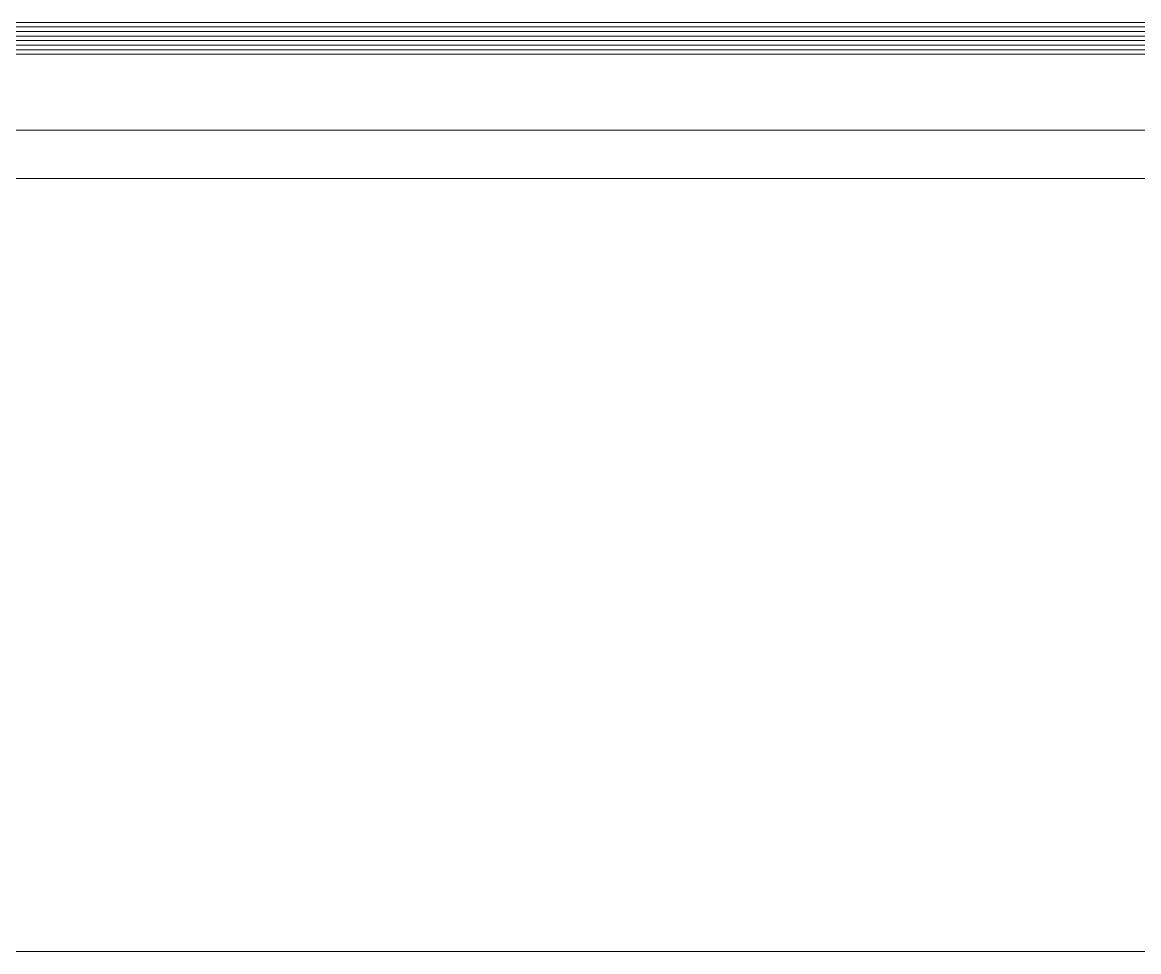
# Model space of a CAD drawing. Header units: inches. Extents: x -12 to 176, y -4 to 123.
# Drawn here: x 10.37 to 33.13, y 70.93 to 89.86 of the extents above; entities that cross this region are included whole.
import ezdxf

# ---------------------------------------------------------------- set-up
doc = ezdxf.new("R2010")
doc.units = ezdxf.units.IN
doc.layers.add('ZANO_R', color=7, linetype='Continuous', lineweight=0)

msp = doc.modelspace()

# ---------------------------------------------------------------- linework, layer by layer
at = {"layer": 'ZANO_R'}
for p, q in [((0.97829, 89.86074), (71.60828, 89.86074)), ((0.97829, 89.76764), (71.60828, 89.76764)), ((0.97829, 89.67454), (71.60828, 89.67454)), ((0.97829, 89.58144), (71.60828, 89.58144)), ((0.97829, 89.48834), (71.60828, 89.48834)), ((0.97829, 89.39524), (71.60828, 89.39524)), ((0.97829, 89.30214), (71.60828, 89.30214)), ((0.97829, 89.20904), (71.60828, 89.20904)), ((71.60828, 87.6609), (0.97829, 87.6609))]:
    msp.add_line(p, q, dxfattribs=at)
msp.add_lwpolyline([(-3.24405, 86.67624), (76.4408, 86.67624), (76.4408, 70.9282), (-3.24405, 70.9282)], close=True, dxfattribs=at)
msp.add_lwpolyline([(-12.38793, 70.9282), (82.47161, 70.9282)], dxfattribs=at)

doc.saveas('drawing.dxf')
